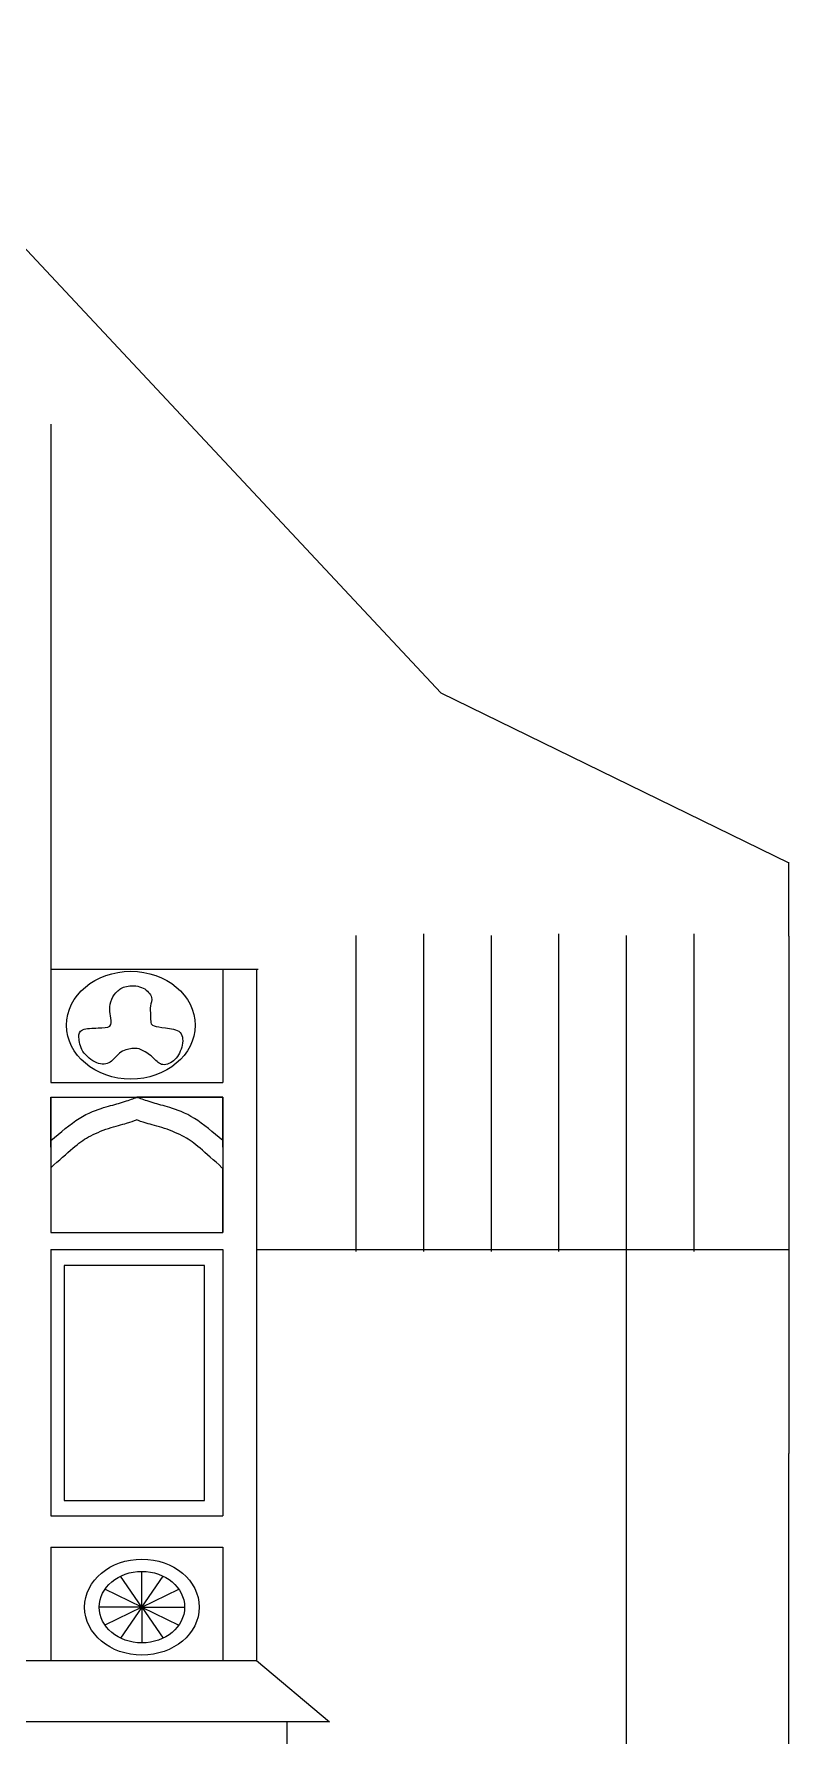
# Model space of a CAD drawing. Header units: centimetres. Extents: x -61 to 61, y -26 to 26.
# Drawn here: x -10.32 to -5.31, y 9.4 to 20.71 of the extents above; entities that cross this region are included whole.
import ezdxf

# ---------------------------------------------------------------- set-up
doc = ezdxf.new("R2010")
doc.units = ezdxf.units.CM
doc.header["$MEASUREMENT"] = 0
doc.layers.add('layer 1', color=7, linetype='Continuous')

msp = doc.modelspace()

# ---------------------------------------------------------------- linework, layer by layer
at = {"layer": 'layer 1', "color": 242, "lineweight": 9}
for points, knots in [([(-11.70721, 20.70993), (-11.70721, 20.70993), (-7.61628, 16.33235), (-7.61628, 16.33235), (-7.61628, 16.33235), (-7.61628, 16.33235), (-5.30646, 15.20334), (-5.30646, 15.20334)], [0, 0, 0, 0, 0.33333333, 0.33333333, 0.33333333, 0.33333333, 1, 1, 1, 1]), ([(-9.81467, 14.11811), (-9.82778, 14.10711), (-9.85619, 14.10711), (-9.89225, 14.10619), (-9.89225, 14.10619), (-9.9283, 14.10527), (-9.97201, 14.10344), (-9.99496, 14.09427), (-9.99496, 14.09427), (-10.0179, 14.0851), (-10.02009, 14.06861), (-10.019, 14.04294), (-10.019, 14.04294), (-10.0179, 14.01728), (-10.01353, 13.98245), (-9.99278, 13.95037), (-9.99278, 13.95037), (-9.97201, 13.91829), (-9.93486, 13.88896), (-9.90098, 13.87521), (-9.90098, 13.87521), (-9.86711, 13.86146), (-9.83652, 13.86329), (-9.81139, 13.87979), (-9.81139, 13.87979), (-9.78625, 13.89629), (-9.76659, 13.92745), (-9.74028, 13.94543), (-9.74028, 13.94543), (-9.71398, 13.9634), (-9.68105, 13.96818), (-9.6592, 13.97002), (-9.6592, 13.97002), (-9.63734, 13.97184), (-9.62658, 13.97073), (-9.60589, 13.96101), (-9.60589, 13.96101), (-9.58521, 13.95128), (-9.55461, 13.93296), (-9.53167, 13.91279), (-9.53167, 13.91279), (-9.50872, 13.89263), (-9.49342, 13.87062), (-9.47048, 13.86421), (-9.47048, 13.86421), (-9.44753, 13.85779), (-9.41694, 13.86696), (-9.39181, 13.88804), (-9.39181, 13.88804), (-9.36667, 13.90912), (-9.34701, 13.94212), (-9.33708, 13.97846), (-9.33708, 13.97846), (-9.32715, 14.0148), (-9.32697, 14.0545), (-9.34773, 14.0765), (-9.34773, 14.0765), (-9.36849, 14.0985), (-9.41019, 14.1028), (-9.44435, 14.10692), (-9.44435, 14.10692), (-9.47851, 14.11104), (-9.50511, 14.11497), (-9.52044, 14.1198), (-9.52044, 14.1198), (-9.53576, 14.12462), (-9.53981, 14.13034), (-9.54172, 14.1418), (-9.54172, 14.1418), (-9.54362, 14.15327), (-9.54337, 14.17048), (-9.54443, 14.1904), (-9.54443, 14.1904), (-9.5455, 14.21032), (-9.54787, 14.23296), (-9.54468, 14.25253), (-9.54468, 14.25253), (-9.5415, 14.27209), (-9.53276, 14.28859), (-9.53822, 14.30967), (-9.53822, 14.30967), (-9.54369, 14.33075), (-9.56335, 14.35641), (-9.59286, 14.37108), (-9.59286, 14.37108), (-9.62236, 14.38575), (-9.66169, 14.38941), (-9.69229, 14.38483), (-9.69229, 14.38483), (-9.72288, 14.38025), (-9.74473, 14.36741), (-9.76222, 14.35183), (-9.76222, 14.35183), (-9.7797, 14.33625), (-9.79281, 14.31792), (-9.80155, 14.29684), (-9.80155, 14.29684), (-9.81029, 14.27575), (-9.81466, 14.25192), (-9.81466, 14.23084), (-9.81466, 14.23084), (-9.81466, 14.20976), (-9.81029, 14.19143), (-9.80702, 14.17127), (-9.80702, 14.17127), (-9.80373, 14.1511), (-9.80155, 14.1291), (-9.81467, 14.11811)], [0, 0, 0, 0, 0.03571429, 0.03571429, 0.03571429, 0.03571429, 0.07142857, 0.07142857, 0.07142857, 0.07142857, 0.10714286, 0.10714286, 0.10714286, 0.10714286, 0.14285714, 0.14285714, 0.14285714, 0.14285714, 0.17857143, 0.17857143, 0.17857143, 0.17857143, 0.21428571, 0.21428571, 0.21428571, 0.21428571, 0.25, 0.25, 0.25, 0.25, 0.28571429, 0.28571429, 0.28571429, 0.28571429, 0.32142857, 0.32142857, 0.32142857, 0.32142857, 0.35714286, 0.35714286, 0.35714286, 0.35714286, 0.39285714, 0.39285714, 0.39285714, 0.39285714, 0.42857143, 0.42857143, 0.42857143, 0.42857143, 0.46428571, 0.46428571, 0.46428571, 0.46428571, 0.5, 0.5, 0.5, 0.5, 0.53571429, 0.53571429, 0.53571429, 0.53571429, 0.57142857, 0.57142857, 0.57142857, 0.57142857, 0.60714286, 0.60714286, 0.60714286, 0.60714286, 0.64285714, 0.64285714, 0.64285714, 0.64285714, 0.67857143, 0.67857143, 0.67857143, 0.67857143, 0.71428571, 0.71428571, 0.71428571, 0.71428571, 0.75, 0.75, 0.75, 0.75, 0.78571429, 0.78571429, 0.78571429, 0.78571429, 0.82142857, 0.82142857, 0.82142857, 0.82142857, 0.85714286, 0.85714286, 0.85714286, 0.85714286, 0.89285714, 0.89285714, 0.89285714, 0.89285714, 0.92857143, 0.92857143, 0.92857143, 0.92857143, 1, 1, 1, 1]), ([(-10.20527, 13.31398), (-10.20527, 13.31398), (-10.20527, 13.64578), (-10.20527, 13.64578), (-10.20527, 13.64578), (-10.20527, 13.64578), (-9.63515, 13.64578), (-9.63515, 13.64578)], [0, 0, 0, 0, 0.33333333, 0.33333333, 0.33333333, 0.33333333, 1, 1, 1, 1]), ([(-10.20527, 13.35798), (-10.14141, 13.41297), (-10.07754, 13.46797), (-10.01721, 13.50555), (-10.01721, 13.50555), (-9.95687, 13.54313), (-9.90005, 13.56329), (-9.85525, 13.57704), (-9.85525, 13.57704), (-9.81045, 13.59079), (-9.77767, 13.59812), (-9.74299, 13.60851), (-9.74299, 13.60851), (-9.70831, 13.6189), (-9.67173, 13.63234), (-9.65345, 13.63906), (-9.65345, 13.63906), (-9.63515, 13.64578), (-9.63515, 13.64578), (-9.63515, 13.64578)], [0, 0, 0, 0, 0.16666667, 0.16666667, 0.16666667, 0.16666667, 0.33333333, 0.33333333, 0.33333333, 0.33333333, 0.5, 0.5, 0.5, 0.5, 0.66666667, 0.66666667, 0.66666667, 0.66666667, 1, 1, 1, 1]), ([(-9.06504, 13.31398), (-9.06504, 13.31398), (-9.06504, 13.64578), (-9.06504, 13.64578), (-9.06504, 13.64578), (-9.06504, 13.64578), (-9.63515, 13.64578), (-9.63515, 13.64578)], [0, 0, 0, 0, 0.33333333, 0.33333333, 0.33333333, 0.33333333, 1, 1, 1, 1]), ([(-9.06504, 13.35798), (-9.1289, 13.41297), (-9.19277, 13.46797), (-9.2531, 13.50555), (-9.2531, 13.50555), (-9.31344, 13.54313), (-9.37026, 13.56329), (-9.41506, 13.57704), (-9.41506, 13.57704), (-9.45986, 13.59079), (-9.49264, 13.59812), (-9.52732, 13.60851), (-9.52732, 13.60851), (-9.562, 13.6189), (-9.59858, 13.63234), (-9.61686, 13.63906), (-9.61686, 13.63906), (-9.63515, 13.64578), (-9.63515, 13.64578), (-9.63515, 13.64578)], [0, 0, 0, 0, 0.16666667, 0.16666667, 0.16666667, 0.16666667, 0.33333333, 0.33333333, 0.33333333, 0.33333333, 0.5, 0.5, 0.5, 0.5, 0.66666667, 0.66666667, 0.66666667, 0.66666667, 1, 1, 1, 1]), ([(-10.20527, 13.17791), (-10.15261, 13.22557), (-10.09995, 13.27323), (-10.05997, 13.30715), (-10.05997, 13.30715), (-10.01998, 13.34106), (-9.99266, 13.36122), (-9.95497, 13.38185), (-9.95497, 13.38185), (-9.91727, 13.40247), (-9.86919, 13.42355), (-9.8233, 13.43913), (-9.8233, 13.43913), (-9.77741, 13.45471), (-9.7337, 13.4648), (-9.70311, 13.47351), (-9.70311, 13.47351), (-9.67251, 13.48221), (-9.65503, 13.48955), (-9.63755, 13.49688)], [0, 0, 0, 0, 0.16666667, 0.16666667, 0.16666667, 0.16666667, 0.33333333, 0.33333333, 0.33333333, 0.33333333, 0.5, 0.5, 0.5, 0.5, 0.66666667, 0.66666667, 0.66666667, 0.66666667, 1, 1, 1, 1]), ([(-9.06982, 13.17791), (-9.12248, 13.22557), (-9.17514, 13.27323), (-9.21512, 13.30715), (-9.21512, 13.30715), (-9.25512, 13.34106), (-9.28243, 13.36122), (-9.32012, 13.38185), (-9.32012, 13.38185), (-9.35782, 13.40247), (-9.4059, 13.42355), (-9.45179, 13.43913), (-9.45179, 13.43913), (-9.49768, 13.45471), (-9.54139, 13.4648), (-9.57198, 13.47351), (-9.57198, 13.47351), (-9.60258, 13.48221), (-9.62006, 13.48955), (-9.63755, 13.49688)], [0, 0, 0, 0, 0.16666667, 0.16666667, 0.16666667, 0.16666667, 0.33333333, 0.33333333, 0.33333333, 0.33333333, 0.5, 0.5, 0.5, 0.5, 0.66666667, 0.66666667, 0.66666667, 0.66666667, 1, 1, 1, 1]), ([(-10.20527, 13.17791), (-10.20527, 13.17791), (-10.20527, 12.74731), (-10.20527, 12.74731), (-10.20527, 12.74731), (-10.20527, 12.74731), (-9.06504, 12.74731), (-9.06504, 12.74731), (-9.06504, 12.74731), (-9.06504, 12.74731), (-9.06504, 13.17468), (-9.06504, 13.17468), (-9.06504, 13.17468), (-9.06504, 13.17468), (-9.06982, 13.17791), (-9.06982, 13.17791)], [0, 0, 0, 0, 0.2, 0.2, 0.2, 0.2, 0.4, 0.4, 0.4, 0.4, 0.6, 0.6, 0.6, 0.6, 1, 1, 1, 1]), ([(-10.11747, 12.52753), (-10.11747, 12.52753), (-9.18652, 12.52753), (-9.18652, 12.52753), (-9.18652, 12.52753), (-9.18652, 12.52753), (-9.18652, 10.96567), (-9.18652, 10.96567), (-9.18652, 10.96567), (-9.18652, 10.96567), (-10.11747, 10.96567), (-10.11747, 10.96567), (-10.11747, 10.96567), (-10.11747, 10.96567), (-10.11747, 12.52753), (-10.11747, 12.52753)], [0, 0, 0, 0, 0.2, 0.2, 0.2, 0.2, 0.4, 0.4, 0.4, 0.4, 0.6, 0.6, 0.6, 0.6, 1, 1, 1, 1])]:
    msp.add_open_spline(points, degree=3, knots=knots, dxfattribs=at)
at = {"layer": 'layer 1', "color": 177, "lineweight": 9}
for points in [[(-10.20527, 18.11795), (-10.20527, 18.11795), (-10.20527, 13.74477), (-10.20527, 13.74477)], [(-8.18074, 14.72068), (-8.18074, 14.72068), (-8.18074, 12.6217), (-8.18074, 12.6217)], [(-7.73231, 14.73265), (-7.73231, 14.73265), (-7.73231, 12.6217), (-7.73231, 12.6217)], [(-7.28384, 14.72068), (-7.28384, 14.72068), (-7.28384, 12.6217), (-7.28384, 12.6217)], [(-6.83541, 14.73265), (-6.83541, 14.73265), (-6.83541, 12.6217), (-6.83541, 12.6217)], [(-6.38696, 14.72068), (-6.38696, 14.72068), (-6.38696, 12.6217), (-6.38696, 12.6217)], [(-5.93848, 14.73265), (-5.93848, 14.73265), (-5.93848, 12.6217), (-5.93848, 12.6217)], [(-9.06504, 14.49739), (-9.06504, 14.49739), (-9.06504, 13.74477), (-9.06504, 13.74477)], [(-8.84127, 14.49739), (-8.84127, 14.49739), (-8.84127, 9.90352), (-8.84127, 9.90352)], [(-10.20527, 13.74477), (-10.20527, 13.74477), (-9.06504, 13.74477), (-9.06504, 13.74477)], [(-10.20527, 13.64578), (-10.20527, 13.64578), (-10.20527, 12.74731), (-10.20527, 12.74731)], [(-10.20527, 13.64578), (-10.20527, 13.64578), (-9.06504, 13.64578), (-9.06504, 13.64578)], [(-9.06504, 13.64578), (-9.06504, 13.64578), (-9.06504, 12.74731), (-9.06504, 12.74731)], [(-10.20527, 12.74731), (-10.20527, 12.74731), (-9.06504, 12.74731), (-9.06504, 12.74731)], [(-10.20527, 12.63388), (-10.20527, 12.63388), (-10.20527, 10.86442), (-10.20527, 10.86442)], [(-10.20527, 12.63388), (-10.20527, 12.63388), (-9.06504, 12.63388), (-9.06504, 12.63388)], [(-9.06504, 12.63388), (-9.06504, 12.63388), (-9.06504, 10.86442), (-9.06504, 10.86442)], [(-8.84127, 12.63388), (-8.84127, 12.63388), (-5.30648, 12.63388), (-5.30648, 12.63388)], [(-6.38696, 12.62698), (-6.38696, 12.62698), (-6.38696, 3.90643), (-6.38696, 3.90643)], [(-10.20527, 10.86442), (-10.20527, 10.86442), (-9.06504, 10.86442), (-9.06504, 10.86442)], [(-10.20527, 10.65544), (-10.20527, 10.65544), (-10.20527, 9.90352), (-10.20527, 9.90352)], [(-10.20527, 10.65544), (-10.20527, 10.65544), (-9.06504, 10.65544), (-9.06504, 10.65544)], [(-9.06504, 10.65544), (-9.06504, 10.65544), (-9.06504, 9.90352), (-9.06504, 9.90352)], [(-9.60138, 10.25811), (-9.60138, 10.25811), (-9.74296, 10.46381), (-9.74296, 10.46381)], [(-9.60138, 10.25811), (-9.60138, 10.25811), (-9.60138, 10.49564), (-9.60138, 10.49564)], [(-9.60138, 10.25811), (-9.60138, 10.25811), (-9.4598, 10.46381), (-9.4598, 10.46381)], [(-9.60138, 10.25811), (-9.60138, 10.25811), (-9.84661, 10.37687), (-9.84661, 10.37687)], [(-9.60138, 10.25811), (-9.60138, 10.25811), (-9.35616, 10.37687), (-9.35616, 10.37687)], [(-9.60138, 10.25811), (-9.60138, 10.25811), (-9.88454, 10.25811), (-9.88454, 10.25811)], [(-9.60138, 10.25811), (-9.60138, 10.25811), (-9.84661, 10.13934), (-9.84661, 10.13934)], [(-9.60138, 10.25811), (-9.60138, 10.25811), (-9.74296, 10.0524), (-9.74296, 10.0524)], [(-9.60138, 10.25811), (-9.60138, 10.25811), (-9.60138, 10.02058), (-9.60138, 10.02058)], [(-9.60138, 10.25811), (-9.60138, 10.25811), (-9.4598, 10.0524), (-9.4598, 10.0524)], [(-9.60138, 10.25811), (-9.60138, 10.25811), (-9.35616, 10.13934), (-9.35616, 10.13934)], [(-9.60138, 10.25811), (-9.60138, 10.25811), (-9.31822, 10.25811), (-9.31822, 10.25811)], [(-8.84127, 9.90352), (-8.84127, 9.90352), (-8.35633, 9.49673), (-8.35633, 9.49673)]]:
    msp.add_open_spline(points, degree=3, dxfattribs=at)
at = {"layer": 'layer 1', "color": 250, "lineweight": 9}
for points in [[(-5.30646, 14.71577), (-5.30646, 14.71577), (-5.30646, 15.20684), (-5.30646, 15.20684)], [(-5.30648, 14.71577), (-5.30648, 14.71577), (-5.30648, 11.27869), (-5.30648, 11.27869)]]:
    msp.add_open_spline(points, degree=3, dxfattribs=at)
at = {"layer": 'layer 1', "color": 177, "lineweight": 9}
for points, knots in [([(-10.20527, 14.49739), (-10.20527, 14.49739), (-9.06504, 14.49739), (-9.06504, 14.49739), (-9.06504, 14.49739), (-9.06504, 14.49739), (-8.83027, 14.49739), (-8.83027, 14.49739)], [0, 0, 0, 0, 0.33333333, 0.33333333, 0.33333333, 0.33333333, 1, 1, 1, 1]), ([(-9.67489, 13.76643), (-9.43918, 13.76643), (-9.2481, 13.92672), (-9.2481, 14.12444), (-9.2481, 14.12444), (-9.2481, 14.32216), (-9.43918, 14.48245), (-9.67489, 14.48245), (-9.67489, 14.48245), (-9.91059, 14.48245), (-10.10167, 14.32216), (-10.10167, 14.12444), (-10.10167, 14.12444), (-10.10167, 13.92672), (-9.91059, 13.76643), (-9.67489, 13.76643)], [0, 0, 0, 0, 0.2, 0.2, 0.2, 0.2, 0.4, 0.4, 0.4, 0.4, 0.6, 0.6, 0.6, 0.6, 1, 1, 1, 1]), ([(-9.60138, 9.93914), (-9.39138, 9.93914), (-9.22114, 10.08194), (-9.22114, 10.25811), (-9.22114, 10.25811), (-9.22114, 10.43427), (-9.39138, 10.57707), (-9.60138, 10.57707), (-9.60138, 10.57707), (-9.81139, 10.57707), (-9.98163, 10.43427), (-9.98163, 10.25811), (-9.98163, 10.25811), (-9.98163, 10.08194), (-9.81139, 9.93914), (-9.60138, 9.93914)], [0, 0, 0, 0, 0.2, 0.2, 0.2, 0.2, 0.4, 0.4, 0.4, 0.4, 0.6, 0.6, 0.6, 0.6, 1, 1, 1, 1]), ([(-9.60138, 10.02058), (-9.445, 10.02058), (-9.31822, 10.12692), (-9.31822, 10.25811), (-9.31822, 10.25811), (-9.31822, 10.38929), (-9.445, 10.49564), (-9.60138, 10.49564), (-9.60138, 10.49564), (-9.75776, 10.49564), (-9.88454, 10.38929), (-9.88454, 10.25811), (-9.88454, 10.25811), (-9.88454, 10.12692), (-9.75776, 10.02058), (-9.60138, 10.02058)], [0, 0, 0, 0, 0.2, 0.2, 0.2, 0.2, 0.4, 0.4, 0.4, 0.4, 0.6, 0.6, 0.6, 0.6, 1, 1, 1, 1]), ([(-14.56473, 9.90352), (-14.56473, 9.90352), (-15.04773, 9.49835), (-15.04773, 9.49835), (-15.04773, 9.49835), (-15.04773, 9.49835), (-8.35827, 9.49835), (-8.35827, 9.49835)], [0, 0, 0, 0, 0.33333333, 0.33333333, 0.33333333, 0.33333333, 1, 1, 1, 1]), ([(-14.56473, 9.90352), (-14.56473, 9.90352), (-10.20527, 9.90352), (-10.20527, 9.90352), (-10.20527, 9.90352), (-10.20527, 9.90352), (-8.84127, 9.90352), (-8.84127, 9.90352)], [0, 0, 0, 0, 0.33333333, 0.33333333, 0.33333333, 0.33333333, 1, 1, 1, 1]), ([(-14.77455, 9.49835), (-14.77455, 9.49835), (-14.77455, 9.28849), (-14.77455, 9.28849), (-14.77455, 9.28849), (-14.77455, 9.28849), (-8.63816, 9.28849), (-8.63816, 9.28849), (-8.63816, 9.28849), (-8.63816, 9.28849), (-8.63816, 9.49835), (-8.63816, 9.49835)], [0, 0, 0, 0, 0.25, 0.25, 0.25, 0.25, 0.5, 0.5, 0.5, 0.5, 1, 1, 1, 1])]:
    msp.add_open_spline(points, degree=3, knots=knots, dxfattribs=at)
at = {"layer": 'layer 1', "lineweight": 9}
msp.add_open_spline([(-5.30647, 3.90644), (-5.30647, 3.90644), (-5.30647, 11.27869), (-5.30647, 11.27869)], degree=3, dxfattribs=at)

doc.saveas('drawing.dxf')
